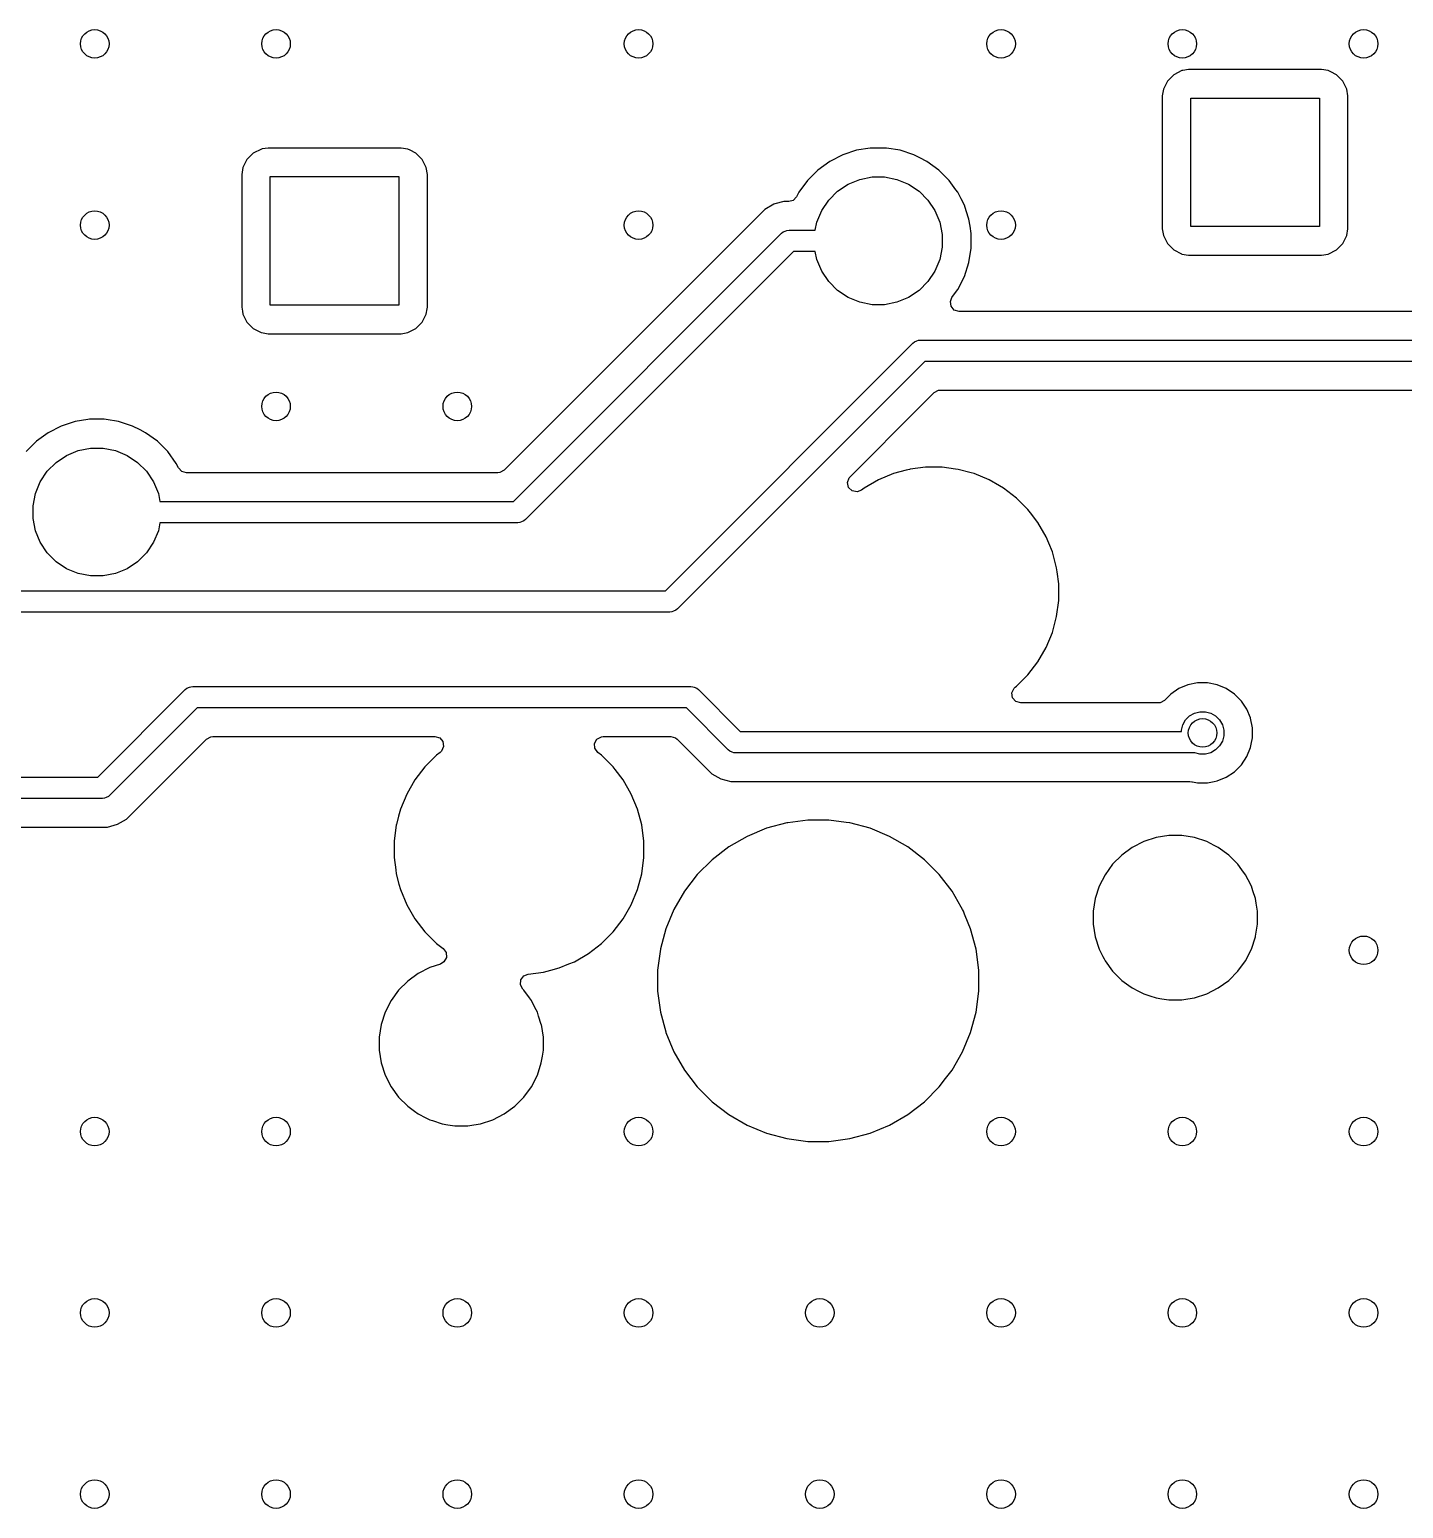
# Model space of a CAD drawing. Extents: x 2.6 to 14.2, y -9.4 to -3.8.
# Drawn here: x 10.547 to 11.305, y -8.038 to -7.223 of the extents above; entities that cross this region are included whole.
import ezdxf

# ---------------------------------------------------------------- set-up
doc = ezdxf.new("R2010")
doc.units = 0
doc.header["$MEASUREMENT"] = 0
doc.layers.add('BLACK', color=7, linetype='CONTINUOUS')

msp = doc.modelspace()

# ---------------------------------------------------------------- linework, layer by layer
at = {"layer": 'BLACK', "linetype": 'CONTINUOUS'}
for p, q in [((11.17504, -7.25108), (11.17277, -7.25553)), ((11.17857, -7.24755), (11.17504, -7.25108)), ((11.17504, -7.25108), (11.17504, -7.25108)), ((11.18302, -7.24528), (11.17857, -7.24755)), ((11.17857, -7.24755), (11.17857, -7.24755)), ((11.17857, -7.24755), (11.17857, -7.24755)), ((11.18353, -7.2452), (11.18302, -7.24528)), ((11.18672, -7.2447), (11.18353, -7.2452)), ((11.26006, -7.2447), (11.18672, -7.2447)), ((11.26376, -7.24528), (11.26006, -7.2447)), ((11.26508, -7.24596), (11.26376, -7.24528)), ((11.26821, -7.24755), (11.26508, -7.24596)), ((11.27174, -7.25108), (11.26821, -7.24755)), ((11.26821, -7.24755), (11.26821, -7.24755)), ((11.26821, -7.24755), (11.26821, -7.24755)), ((11.27401, -7.25553), (11.27174, -7.25108)), ((11.27174, -7.25108), (11.27174, -7.25108)), ((11.27174, -7.25108), (11.27174, -7.25108)), ((11.17277, -7.25553), (11.17219, -7.25922)), ((11.17219, -7.25922), (11.17219, -7.33257)), ((11.27459, -7.25922), (11.27401, -7.25553)), ((11.27459, -7.29187), (11.27459, -7.25922)), ((11.18796, -7.33133), (11.18796, -7.26046)), ((11.18796, -7.26046), (11.25882, -7.26046)), ((11.25882, -7.26046), (11.25882, -7.33133)), ((10.6707, -7.29086), (10.66717, -7.29439)), ((10.67515, -7.28859), (10.6707, -7.29086)), ((10.6707, -7.29086), (10.6707, -7.29086)), ((10.6707, -7.29086), (10.6707, -7.29086)), ((10.67565, -7.28851), (10.67515, -7.28859)), ((10.67884, -7.288), (10.67565, -7.28851)), ((10.75219, -7.288), (10.67884, -7.288)), ((10.75588, -7.28859), (10.75219, -7.288)), ((10.75721, -7.28926), (10.75588, -7.28859)), ((10.76033, -7.29086), (10.75721, -7.28926)), ((10.76386, -7.29439), (10.76033, -7.29086)), ((10.76033, -7.29086), (10.76033, -7.29086)), ((10.76033, -7.29086), (10.76033, -7.29086)), ((10.99586, -7.29176), (10.98868, -7.29541)), ((11.00353, -7.28926), (10.99586, -7.29176)), ((11.01106, -7.28807), (11.00353, -7.28926)), ((11.01149, -7.288), (11.01106, -7.28807)), ((11.01955, -7.288), (11.01149, -7.288)), ((11.01997, -7.28807), (11.01955, -7.288)), ((11.02751, -7.28926), (11.01997, -7.28807)), ((11.03517, -7.29176), (11.02751, -7.28926)), ((11.03845, -7.29342), (11.03517, -7.29176)), ((11.27459, -7.33257), (11.27459, -7.29187)), ((10.6649, -7.29884), (10.66431, -7.30253)), ((10.66664, -7.29541), (10.6649, -7.29884)), ((10.66717, -7.29439), (10.66664, -7.29541)), ((10.66717, -7.29439), (10.66717, -7.29439)), ((10.66717, -7.29439), (10.66717, -7.29439)), ((10.76613, -7.29884), (10.76386, -7.29439)), ((10.76386, -7.29439), (10.76386, -7.29439)), ((10.76386, -7.29439), (10.76386, -7.29439)), ((10.76672, -7.30253), (10.76613, -7.29884)), ((10.98216, -7.30015), (10.97646, -7.30585)), ((10.98868, -7.29541), (10.98216, -7.30015)), ((11.04235, -7.29541), (11.03845, -7.29342)), ((11.04887, -7.30015), (11.04235, -7.29541)), ((11.04235, -7.29541), (11.04235, -7.29541)), ((11.04235, -7.29541), (11.04235, -7.29541)), ((11.05457, -7.30585), (11.04887, -7.30015)), ((10.66431, -7.30253), (10.66431, -7.37588)), ((10.68008, -7.37464), (10.68008, -7.30377)), ((10.68008, -7.30377), (10.75095, -7.30377)), ((10.75095, -7.30377), (10.75095, -7.37464)), ((10.76672, -7.37588), (10.76672, -7.30253)), ((10.97646, -7.30585), (10.97172, -7.31237)), ((10.99304, -7.31181), (10.99881, -7.30796)), ((10.99881, -7.30796), (11.00523, -7.3053)), ((11.00523, -7.3053), (11.01204, -7.30394)), ((11.01204, -7.30394), (11.01899, -7.30394)), ((11.01899, -7.30394), (11.0258, -7.3053)), ((11.0258, -7.3053), (11.03222, -7.30796)), ((11.03222, -7.30796), (11.03799, -7.31181)), ((11.05835, -7.31105), (11.05457, -7.30585)), ((10.96856, -7.31687), (10.9661, -7.31753)), ((10.97045, -7.31487), (10.96856, -7.31687)), ((10.97172, -7.31237), (10.97045, -7.31487)), ((10.98427, -7.3225), (10.98813, -7.31673)), ((10.98813, -7.31673), (10.99304, -7.31181)), ((11.03799, -7.31181), (11.04291, -7.31673)), ((11.04291, -7.31673), (11.04676, -7.3225)), ((11.05931, -7.31237), (11.05835, -7.31105)), ((11.0612, -7.31609), (11.05931, -7.31237)), ((11.06297, -7.31955), (11.0612, -7.31609)), ((10.95293, -7.32186), (10.80908, -7.46571)), ((10.95787, -7.31901), (10.95293, -7.32186)), ((10.95293, -7.32186), (10.95293, -7.32186)), ((10.95835, -7.31888), (10.95787, -7.31901)), ((10.95787, -7.31901), (10.95787, -7.31901)), ((10.96338, -7.31753), (10.95835, -7.31888)), ((10.95835, -7.31888), (10.95835, -7.31888)), ((10.9661, -7.31753), (10.96338, -7.31753)), ((10.98161, -7.32892), (10.98427, -7.3225)), ((11.04676, -7.3225), (11.04942, -7.32892)), ((11.06398, -7.32267), (11.06297, -7.31955)), ((11.06297, -7.31955), (11.06297, -7.31955)), ((11.06297, -7.31955), (11.06297, -7.31955)), ((11.06546, -7.32722), (11.06398, -7.32267)), ((10.9642, -7.33378), (10.96508, -7.33341)), ((10.96508, -7.33341), (10.96624, -7.3333)), ((10.96624, -7.3333), (10.98074, -7.3333)), ((10.98074, -7.3333), (10.98161, -7.32892)), ((11.04942, -7.32892), (11.05078, -7.33573)), ((11.06609, -7.33119), (11.06546, -7.32722)), ((11.06672, -7.33518), (11.06609, -7.33119)), ((11.17219, -7.33257), (11.17249, -7.33446)), ((11.25882, -7.33133), (11.18796, -7.33133)), ((11.27401, -7.33626), (11.27459, -7.33257)), ((11.27459, -7.33257), (11.27459, -7.33257)), ((10.81418, -7.48291), (10.96206, -7.33503)), ((10.96206, -7.33503), (10.96296, -7.33429)), ((10.96296, -7.33429), (10.9642, -7.33378)), ((11.05078, -7.33573), (11.05078, -7.34268)), ((11.06672, -7.34323), (11.06672, -7.33518)), ((11.17249, -7.33446), (11.17277, -7.33626)), ((11.17277, -7.33626), (11.17504, -7.34071)), ((11.17504, -7.34071), (11.17504, -7.34071)), ((11.17504, -7.34071), (11.17504, -7.34071)), ((11.17504, -7.34071), (11.17857, -7.34425)), ((11.26821, -7.34425), (11.27174, -7.34071)), ((11.27174, -7.34071), (11.27401, -7.33626)), ((11.27401, -7.33626), (11.27401, -7.33626)), ((11.27401, -7.33626), (11.27401, -7.33626)), ((10.96868, -7.34511), (10.82081, -7.49299)), ((10.98074, -7.34511), (10.96868, -7.34511)), ((10.98161, -7.34949), (10.98074, -7.34511)), ((10.98427, -7.35591), (10.98161, -7.34949)), ((11.04942, -7.34949), (11.04676, -7.35591)), ((11.05078, -7.34268), (11.04942, -7.34949)), ((11.06546, -7.35119), (11.06672, -7.34323)), ((11.17857, -7.34425), (11.17857, -7.34425)), ((11.17857, -7.34425), (11.17857, -7.34425)), ((11.17857, -7.34425), (11.18273, -7.34637)), ((11.18273, -7.34637), (11.18302, -7.34651)), ((11.18302, -7.34651), (11.18672, -7.3471)), ((11.18672, -7.3471), (11.18672, -7.3471)), ((11.18672, -7.3471), (11.26006, -7.3471)), ((11.26006, -7.3471), (11.26376, -7.34651)), ((11.26376, -7.34651), (11.26821, -7.34425)), ((10.98813, -7.36168), (10.98427, -7.35591)), ((11.04676, -7.35591), (11.04291, -7.36168)), ((11.06297, -7.35886), (11.06546, -7.35119)), ((10.99304, -7.36659), (10.98813, -7.36168)), ((11.04291, -7.36168), (11.03799, -7.36659)), ((11.05757, -7.36843), (11.05931, -7.36604)), ((11.05931, -7.36604), (11.06297, -7.35886)), ((10.99881, -7.37045), (10.99304, -7.36659)), ((11.00523, -7.37311), (10.99881, -7.37045)), ((11.01204, -7.37447), (11.00523, -7.37311)), ((11.0258, -7.37311), (11.01899, -7.37447)), ((11.03222, -7.37045), (11.0258, -7.37311)), ((11.03799, -7.36659), (11.03222, -7.37045)), ((11.05525, -7.37258), (11.05613, -7.37041)), ((11.05564, -7.37531), (11.05525, -7.37258)), ((11.05613, -7.37041), (11.05757, -7.36843)), ((10.66431, -7.37588), (10.66465, -7.37802)), ((10.66465, -7.37802), (10.6649, -7.37957)), ((10.6649, -7.37957), (10.66717, -7.38402)), ((10.75095, -7.37464), (10.68008, -7.37464)), ((10.76386, -7.38402), (10.76613, -7.37957)), ((10.76613, -7.37957), (10.76659, -7.37665)), ((10.76613, -7.37957), (10.76613, -7.37957)), ((10.76613, -7.37957), (10.76613, -7.37957)), ((10.76659, -7.37665), (10.76672, -7.37588)), ((11.01899, -7.37447), (11.01204, -7.37447)), ((11.05744, -7.37739), (11.05564, -7.37531)), ((11.06008, -7.37816), (11.05744, -7.37739)), ((11.94382, -7.37816), (11.06008, -7.37816)), ((10.66717, -7.38402), (10.66717, -7.38402)), ((10.66717, -7.38402), (10.66717, -7.38402)), ((10.66717, -7.38402), (10.6707, -7.38755)), ((10.6707, -7.38755), (10.6707, -7.38755)), ((10.6707, -7.38755), (10.6707, -7.38755)), ((10.6707, -7.38755), (10.67498, -7.38973)), ((10.67498, -7.38973), (10.67515, -7.38982)), ((10.67515, -7.38982), (10.67884, -7.39041)), ((10.67884, -7.39041), (10.67884, -7.39041)), ((10.67884, -7.39041), (10.75219, -7.39041)), ((10.75219, -7.39041), (10.75588, -7.38982)), ((10.75588, -7.38982), (10.76033, -7.38755)), ((10.76033, -7.38755), (10.76386, -7.38402)), ((10.89805, -7.53219), (11.03458, -7.39566)), ((11.03458, -7.39566), (11.03547, -7.39492)), ((11.03547, -7.39492), (11.03672, -7.39441)), ((11.03672, -7.39441), (11.0376, -7.39404)), ((11.0376, -7.39404), (11.03876, -7.39393)), ((11.03876, -7.39393), (11.95237, -7.39393)), ((11.0412, -7.40574), (10.90468, -7.54227)), ((11.95482, -7.40574), (11.0412, -7.40574)), ((11.03881, -7.43043), (11.0463, -7.42294)), ((11.0463, -7.42294), (11.04872, -7.42162)), ((11.04872, -7.42162), (11.04976, -7.42151)), ((11.04976, -7.42151), (11.95767, -7.42151)), ((10.99989, -7.46935), (11.03881, -7.43043)), ((10.57242, -7.43887), (10.56476, -7.44136)), ((10.57943, -7.43776), (10.57242, -7.43887)), ((10.58038, -7.43761), (10.57943, -7.43776)), ((10.58844, -7.43761), (10.58038, -7.43761)), ((10.58953, -7.43778), (10.58844, -7.43761)), ((10.5964, -7.43887), (10.58953, -7.43778)), ((10.60407, -7.44136), (10.5964, -7.43887)), ((10.55758, -7.44502), (10.55106, -7.44976)), ((10.56476, -7.44136), (10.55758, -7.44502)), ((10.60833, -7.44353), (10.60407, -7.44136)), ((10.61125, -7.44502), (10.60833, -7.44353)), ((10.61777, -7.44976), (10.61125, -7.44502)), ((10.61125, -7.44502), (10.61125, -7.44502)), ((10.61125, -7.44502), (10.61125, -7.44502)), ((10.55106, -7.44976), (10.54536, -7.45546)), ((10.56771, -7.45756), (10.57413, -7.4549)), ((10.57413, -7.4549), (10.58094, -7.45355)), ((10.58094, -7.45355), (10.58789, -7.45355)), ((10.58789, -7.45355), (10.5947, -7.4549)), ((10.5947, -7.4549), (10.60112, -7.45756)), ((10.62347, -7.45546), (10.61777, -7.44976)), ((10.6282, -7.46198), (10.62347, -7.45546)), ((10.55702, -7.46633), (10.56193, -7.46142)), ((10.56193, -7.46142), (10.56771, -7.45756)), ((10.60112, -7.45756), (10.60689, -7.46142)), ((10.60689, -7.46142), (10.6118, -7.46633)), ((10.62948, -7.46447), (10.6282, -7.46198)), ((11.04161, -7.46408), (11.03308, -7.4652)), ((11.05064, -7.46408), (11.04161, -7.46408)), ((11.04161, -7.46408), (11.04161, -7.46408)), ((11.0581, -7.46506), (11.05064, -7.46408)), ((11.05064, -7.46408), (11.05064, -7.46408)), ((10.55051, -7.47853), (10.55316, -7.47211)), ((10.55316, -7.47211), (10.55702, -7.46633)), ((10.6118, -7.46633), (10.61566, -7.47211)), ((10.61566, -7.47211), (10.61832, -7.47853)), ((10.63119, -7.46636), (10.62948, -7.46447)), ((10.63383, -7.46714), (10.63119, -7.46636)), ((10.80563, -7.46714), (10.63383, -7.46714)), ((10.80667, -7.46703), (10.80563, -7.46714)), ((10.80908, -7.46571), (10.80667, -7.46703)), ((10.99847, -7.47251), (10.9994, -7.46992)), ((10.9994, -7.46992), (10.99989, -7.46935)), ((11.01558, -7.47105), (11.00775, -7.47557)), ((11.02392, -7.4676), (11.01558, -7.47105)), ((11.01558, -7.47105), (11.01558, -7.47105)), ((11.03094, -7.46572), (11.02392, -7.4676)), ((11.03265, -7.46526), (11.03094, -7.46572)), ((11.03308, -7.4652), (11.03265, -7.46526)), ((11.0596, -7.46526), (11.0581, -7.46506)), ((11.06677, -7.46718), (11.0596, -7.46526)), ((11.06833, -7.4676), (11.06677, -7.46718)), ((11.07667, -7.47105), (11.06833, -7.4676)), ((11.08237, -7.47434), (11.07667, -7.47105)), ((11.07667, -7.47105), (11.07667, -7.47105)), ((10.54915, -7.48534), (10.55051, -7.47853)), ((10.61832, -7.47853), (10.61919, -7.48291)), ((10.99908, -7.47519), (10.99847, -7.47251)), ((11.00105, -7.47712), (10.99908, -7.47519)), ((11.00375, -7.47767), (11.00105, -7.47712)), ((11.00631, -7.47668), (11.00375, -7.47767)), ((11.00775, -7.47557), (11.00631, -7.47668)), ((11.0845, -7.47557), (11.08237, -7.47434)), ((11.09166, -7.48107), (11.0845, -7.47557)), ((10.54915, -7.49228), (10.54915, -7.48534)), ((10.61919, -7.48291), (10.81418, -7.48291)), ((11.09805, -7.48746), (11.09166, -7.48107)), ((11.09166, -7.48107), (11.09166, -7.48107)), ((11.09946, -7.4893), (11.09805, -7.48746)), ((11.09805, -7.48746), (11.09805, -7.48746)), ((11.09805, -7.48746), (11.09805, -7.48746)), ((10.55051, -7.4991), (10.54915, -7.49228)), ((10.61919, -7.49472), (10.61832, -7.4991)), ((10.81663, -7.49472), (10.61919, -7.49472)), ((10.81778, -7.4946), (10.81663, -7.49472)), ((10.81866, -7.49424), (10.81778, -7.4946)), ((10.81991, -7.49372), (10.81866, -7.49424)), ((10.82081, -7.49299), (10.81991, -7.49372)), ((11.10355, -7.49463), (11.09946, -7.4893)), ((11.10807, -7.50245), (11.10355, -7.49463)), ((11.10355, -7.49463), (11.10355, -7.49463)), ((11.10355, -7.49463), (11.10355, -7.49463)), ((10.55316, -7.50551), (10.55051, -7.4991)), ((10.61832, -7.4991), (10.61566, -7.50551)), ((11.10949, -7.50588), (11.10807, -7.50245)), ((11.10807, -7.50245), (11.10807, -7.50245)), ((11.10807, -7.50245), (11.10807, -7.50245)), ((10.55702, -7.51129), (10.55316, -7.50551)), ((10.56193, -7.5162), (10.55702, -7.51129)), ((10.6118, -7.51129), (10.60689, -7.5162)), ((10.61566, -7.50551), (10.6118, -7.51129)), ((11.11153, -7.5108), (11.10949, -7.50588)), ((11.11386, -7.51952), (11.11153, -7.5108)), ((10.56771, -7.52006), (10.56193, -7.5162)), ((10.57413, -7.52272), (10.56771, -7.52006)), ((10.60112, -7.52006), (10.5947, -7.52272)), ((10.60689, -7.5162), (10.60112, -7.52006)), ((11.11416, -7.52175), (11.11386, -7.51952)), ((10.58094, -7.52407), (10.57413, -7.52272)), ((10.58789, -7.52407), (10.58094, -7.52407)), ((10.5947, -7.52272), (10.58789, -7.52407)), ((11.11504, -7.52848), (11.11416, -7.52175)), ((11.11504, -7.53751), (11.11504, -7.52848)), ((10.17548, -7.53219), (10.89805, -7.53219)), ((10.9005, -7.544), (10.17303, -7.544)), ((10.90165, -7.54388), (10.9005, -7.544)), ((10.90253, -7.54352), (10.90165, -7.54388)), ((10.90378, -7.543), (10.90253, -7.54352)), ((10.90468, -7.54227), (10.90378, -7.543)), ((11.11386, -7.54647), (11.11504, -7.53751)), ((11.11153, -7.5552), (11.11386, -7.54647)), ((11.10807, -7.56354), (11.11153, -7.5552)), ((11.10355, -7.57137), (11.10807, -7.56354)), ((11.09805, -7.57853), (11.10355, -7.57137)), ((10.63318, -7.58676), (10.63408, -7.58602)), ((10.63408, -7.58602), (10.63549, -7.58544)), ((10.63549, -7.58544), (10.63621, -7.58514)), ((10.63621, -7.58514), (10.63736, -7.58503)), ((10.63736, -7.58503), (10.91205, -7.58503)), ((10.91205, -7.58503), (10.9132, -7.58514)), ((10.9132, -7.58514), (10.91392, -7.58544)), ((10.91392, -7.58544), (10.91533, -7.58602)), ((10.91533, -7.58602), (10.91623, -7.58676)), ((11.08922, -7.58855), (11.09037, -7.58604)), ((11.09037, -7.58604), (11.09108, -7.58537)), ((11.09108, -7.58537), (11.09166, -7.58492)), ((11.09166, -7.58492), (11.09805, -7.57853)), ((11.09166, -7.58492), (11.09166, -7.58492)), ((11.09166, -7.58492), (11.09166, -7.58492)), ((11.09805, -7.57853), (11.09805, -7.57853)), ((11.09805, -7.57853), (11.09805, -7.57853)), ((11.18133, -7.5862), (11.17681, -7.58922)), ((11.18635, -7.58412), (11.18133, -7.5862)), ((11.18133, -7.5862), (11.18133, -7.5862)), ((11.19167, -7.58306), (11.18635, -7.58412)), ((11.18635, -7.58412), (11.18635, -7.58412)), ((11.19711, -7.58306), (11.19167, -7.58306)), ((11.19167, -7.58306), (11.19167, -7.58306)), ((11.20243, -7.58412), (11.19711, -7.58306)), ((11.19711, -7.58306), (11.19711, -7.58306)), ((11.20745, -7.5862), (11.20243, -7.58412)), ((11.20243, -7.58412), (11.20243, -7.58412)), ((11.21197, -7.58922), (11.20745, -7.5862)), ((11.20745, -7.5862), (11.20745, -7.5862)), ((10.58498, -7.63496), (10.63318, -7.58676)), ((10.91623, -7.58676), (10.93936, -7.60989)), ((11.08961, -7.59127), (11.08922, -7.58855)), ((11.09142, -7.59335), (11.08961, -7.59127)), ((11.09406, -7.59412), (11.09142, -7.59335)), ((11.16988, -7.59412), (11.09406, -7.59412)), ((11.17092, -7.59401), (11.16988, -7.59412)), ((11.17333, -7.59269), (11.17092, -7.59401)), ((11.17681, -7.58922), (11.17333, -7.59269)), ((11.17681, -7.58922), (11.17681, -7.58922)), ((11.21581, -7.59306), (11.21197, -7.58922)), ((11.21197, -7.58922), (11.21197, -7.58922)), ((11.21883, -7.59757), (11.21581, -7.59306)), ((11.21581, -7.59306), (11.21581, -7.59306)), ((10.6398, -7.59684), (10.5916, -7.64504)), ((10.90961, -7.59684), (10.6398, -7.59684)), ((10.93274, -7.61997), (10.90961, -7.59684)), ((11.18502, -7.60345), (11.1872, -7.60127)), ((11.1872, -7.60127), (11.18987, -7.59973)), ((11.18987, -7.59973), (11.19285, -7.59893)), ((11.19285, -7.59893), (11.19593, -7.59893)), ((11.19593, -7.59893), (11.19891, -7.59973)), ((11.19891, -7.59973), (11.20158, -7.60127)), ((11.20158, -7.60127), (11.20376, -7.60345)), ((11.22077, -7.60226), (11.21883, -7.59757)), ((11.21883, -7.59757), (11.21883, -7.59757)), ((11.22091, -7.60259), (11.22077, -7.60226)), ((11.22197, -7.60792), (11.22091, -7.60259)), ((11.22091, -7.60259), (11.22091, -7.60259)), ((11.22091, -7.60259), (11.22091, -7.60259)), ((10.93936, -7.60989), (11.18268, -7.60989)), ((11.18268, -7.6091), (11.18348, -7.60612)), ((11.18268, -7.60989), (11.18268, -7.6091)), ((11.18348, -7.60612), (11.18502, -7.60345)), ((11.20376, -7.60345), (11.2053, -7.60612)), ((11.2053, -7.60612), (11.2061, -7.6091)), ((11.2061, -7.6091), (11.2061, -7.61218)), ((11.22197, -7.61335), (11.22197, -7.60792)), ((10.60074, -7.65821), (10.64491, -7.61404)), ((10.64491, -7.61404), (10.64732, -7.61272)), ((10.64732, -7.61272), (10.64836, -7.61261)), ((10.64836, -7.61261), (10.77087, -7.61261)), ((10.77087, -7.61261), (10.77351, -7.61338)), ((10.77351, -7.61338), (10.77531, -7.61546)), ((10.7757, -7.61818), (10.77456, -7.62069)), ((10.77531, -7.61546), (10.7757, -7.61818)), ((10.85895, -7.61639), (10.8603, -7.614)), ((10.85912, -7.61914), (10.85895, -7.61639)), ((10.8603, -7.614), (10.86273, -7.61271)), ((10.86273, -7.61271), (10.86371, -7.61261)), ((10.86371, -7.61261), (10.90105, -7.61261)), ((10.90105, -7.61261), (10.90369, -7.61338)), ((10.90369, -7.61338), (10.9045, -7.61404)), ((10.9045, -7.61404), (10.92361, -7.63314)), ((11.20376, -7.61783), (11.20158, -7.62001)), ((11.2053, -7.61516), (11.20376, -7.61783)), ((11.2061, -7.61218), (11.2053, -7.61516)), ((11.21883, -7.6237), (11.22091, -7.61868)), ((11.22091, -7.61868), (11.22129, -7.61678)), ((11.22129, -7.61678), (11.22197, -7.61335)), ((10.77175, -7.62296), (10.76536, -7.62935)), ((10.77384, -7.62136), (10.77175, -7.62296)), ((10.77456, -7.62069), (10.77384, -7.62136)), ((10.86074, -7.62136), (10.85912, -7.61914)), ((10.86283, -7.62296), (10.86074, -7.62136)), ((10.86921, -7.62935), (10.86283, -7.62296)), ((10.86283, -7.62296), (10.86283, -7.62296)), ((10.93363, -7.62071), (10.93274, -7.61997)), ((10.93488, -7.62122), (10.93363, -7.62071)), ((10.93576, -7.62159), (10.93488, -7.62122)), ((10.93691, -7.6217), (10.93576, -7.62159)), ((11.18923, -7.6217), (10.93691, -7.6217)), ((11.19011, -7.62161), (11.18923, -7.6217)), ((11.19285, -7.62235), (11.19011, -7.62161)), ((11.19593, -7.62235), (11.19285, -7.62235)), ((11.19891, -7.62155), (11.19593, -7.62235)), ((11.20158, -7.62001), (11.19891, -7.62155)), ((11.21581, -7.62822), (11.21883, -7.6237)), ((9.7219, -7.63496), (10.58498, -7.63496)), ((10.76536, -7.62935), (10.75986, -7.63652)), ((10.87031, -7.63078), (10.86921, -7.62935)), ((10.86921, -7.62935), (10.86921, -7.62935)), ((10.86921, -7.62935), (10.86921, -7.62935)), ((10.87471, -7.63652), (10.87031, -7.63078)), ((10.92361, -7.63314), (10.92855, -7.63599)), ((11.20243, -7.63716), (11.20745, -7.63508)), ((11.20745, -7.63508), (11.21197, -7.63206)), ((11.21197, -7.63206), (11.21581, -7.62822)), ((10.75986, -7.63652), (10.75535, -7.64434)), ((10.87923, -7.64434), (10.87471, -7.63652)), ((10.87471, -7.63652), (10.87471, -7.63652)), ((10.87471, -7.63652), (10.87471, -7.63652)), ((10.92855, -7.63599), (10.93406, -7.63747)), ((10.93406, -7.63747), (10.93406, -7.63747)), ((10.93406, -7.63747), (10.93977, -7.63747)), ((10.93977, -7.63747), (11.18638, -7.63747)), ((11.18638, -7.63747), (11.18743, -7.63747)), ((11.18743, -7.63747), (11.18838, -7.63756)), ((11.18838, -7.63756), (11.1889, -7.63767)), ((11.1889, -7.63767), (11.19167, -7.63822)), ((11.19167, -7.63822), (11.19167, -7.63822)), ((11.19167, -7.63822), (11.19711, -7.63822)), ((11.19711, -7.63822), (11.20087, -7.63747)), ((11.20087, -7.63747), (11.20243, -7.63716)), ((10.58743, -7.64677), (9.72435, -7.64677)), ((10.58858, -7.64665), (10.58743, -7.64677)), ((10.58946, -7.64629), (10.58858, -7.64665)), ((10.59071, -7.64577), (10.58946, -7.64629)), ((10.5916, -7.64504), (10.59071, -7.64577)), ((10.75535, -7.64434), (10.75189, -7.65269)), ((10.75535, -7.64434), (10.75535, -7.64434)), ((10.88269, -7.65269), (10.87923, -7.64434)), ((10.59579, -7.66106), (10.60074, -7.65821)), ((10.75084, -7.65662), (10.74961, -7.66118)), ((10.75189, -7.65269), (10.75084, -7.65662)), ((10.88503, -7.66142), (10.88269, -7.65269)), ((10.97657, -7.65872), (10.96561, -7.66016)), ((10.98818, -7.65872), (10.97657, -7.65872)), ((10.97657, -7.65872), (10.97657, -7.65872)), ((10.99777, -7.65998), (10.98818, -7.65872)), ((10.98818, -7.65872), (10.98818, -7.65872)), ((10.29159, -7.66254), (10.59028, -7.66254)), ((10.59028, -7.66254), (10.59579, -7.66106)), ((10.59028, -7.66254), (10.59028, -7.66254)), ((10.59028, -7.66254), (10.59028, -7.66254)), ((10.74955, -7.66142), (10.74837, -7.67037)), ((10.74961, -7.66118), (10.74955, -7.66142)), ((10.74955, -7.66142), (10.74955, -7.66142)), ((10.88621, -7.67037), (10.88503, -7.66142)), ((10.9431, -7.66769), (10.93304, -7.67349)), ((10.95383, -7.66324), (10.9431, -7.66769)), ((10.9431, -7.66769), (10.9431, -7.66769)), ((10.96505, -7.66024), (10.95383, -7.66324)), ((10.95383, -7.66324), (10.95383, -7.66324)), ((10.96561, -7.66016), (10.96505, -7.66024)), ((10.9997, -7.66024), (10.99777, -7.65998)), ((11.01092, -7.66324), (10.9997, -7.66024)), ((11.02165, -7.66769), (11.01092, -7.66324)), ((11.01092, -7.66324), (11.01092, -7.66324)), ((11.01092, -7.66324), (11.01092, -7.66324)), ((11.0317, -7.67349), (11.02165, -7.66769)), ((11.02165, -7.66769), (11.02165, -7.66769)), ((11.17577, -7.6673), (11.16873, -7.66841)), ((11.1829, -7.6673), (11.17577, -7.6673)), ((11.17577, -7.6673), (11.17577, -7.6673)), ((11.18994, -7.66841), (11.1829, -7.6673)), ((11.1829, -7.6673), (11.1829, -7.6673)), ((10.74837, -7.67037), (10.74837, -7.67941)), ((10.88621, -7.67941), (10.88621, -7.67037)), ((10.93304, -7.67349), (10.92383, -7.68057)), ((11.04092, -7.68057), (11.0317, -7.67349)), ((11.1556, -7.67385), (11.14983, -7.67804)), ((11.16195, -7.67062), (11.1556, -7.67385)), ((11.16873, -7.66841), (11.16195, -7.67062)), ((11.16195, -7.67062), (11.16195, -7.67062)), ((11.19672, -7.67062), (11.18994, -7.66841)), ((11.20085, -7.67272), (11.19672, -7.67062)), ((11.19672, -7.67062), (11.19672, -7.67062)), ((11.20308, -7.67385), (11.20085, -7.67272)), ((11.20884, -7.67804), (11.20308, -7.67385)), ((11.20308, -7.67385), (11.20308, -7.67385)), ((11.20308, -7.67385), (11.20308, -7.67385)), ((10.74837, -7.67941), (10.74925, -7.68611)), ((10.88503, -7.68836), (10.88621, -7.67941)), ((10.92383, -7.68057), (10.91562, -7.68878)), ((10.92383, -7.68057), (10.92383, -7.68057)), ((11.04913, -7.68878), (11.04092, -7.68057)), ((11.04092, -7.68057), (11.04092, -7.68057)), ((11.14479, -7.68309), (11.1406, -7.68885)), ((11.14983, -7.67804), (11.14479, -7.68309)), ((11.14479, -7.68309), (11.14479, -7.68309)), ((11.14983, -7.67804), (11.14983, -7.67804)), ((11.21388, -7.68309), (11.20884, -7.67804)), ((11.20884, -7.67804), (11.20884, -7.67804)), ((11.21389, -7.68309), (11.21388, -7.68309)), ((11.21608, -7.68611), (11.21389, -7.68309)), ((10.74925, -7.68611), (10.74955, -7.68836)), ((10.74955, -7.68836), (10.75106, -7.69401)), ((10.88269, -7.69709), (10.88503, -7.68836)), ((10.91562, -7.68878), (10.90855, -7.69799)), ((10.91562, -7.68878), (10.91562, -7.68878)), ((11.0562, -7.69799), (11.04913, -7.68878)), ((11.04913, -7.68878), (11.04913, -7.68878)), ((11.1406, -7.68885), (11.13736, -7.69521)), ((11.21808, -7.68885), (11.21608, -7.68611)), ((11.21953, -7.69171), (11.21808, -7.68885)), ((11.22131, -7.69521), (11.21953, -7.69171)), ((10.75106, -7.69401), (10.75189, -7.69709)), ((10.75189, -7.69709), (10.75535, -7.70544)), ((10.87923, -7.70544), (10.88269, -7.69709)), ((10.90855, -7.69799), (10.90274, -7.70805)), ((11.06125, -7.70674), (11.0562, -7.69799)), ((11.13736, -7.69521), (11.13516, -7.70199)), ((11.13736, -7.69521), (11.13736, -7.69521)), ((11.22213, -7.69773), (11.22131, -7.69521)), ((11.22131, -7.69521), (11.22131, -7.69521)), ((11.22352, -7.70199), (11.22213, -7.69773)), ((10.75535, -7.70544), (10.75535, -7.70544)), ((10.75535, -7.70544), (10.7561, -7.70674)), ((10.7561, -7.70674), (10.75983, -7.7132)), ((10.87471, -7.71326), (10.87923, -7.70544)), ((10.90274, -7.70805), (10.89829, -7.71878)), ((10.90274, -7.70805), (10.90274, -7.70805)), ((11.06201, -7.70805), (11.06125, -7.70674)), ((11.06241, -7.70903), (11.06201, -7.70805)), ((11.13516, -7.70199), (11.13404, -7.70903)), ((11.22393, -7.70459), (11.22352, -7.70199)), ((11.22463, -7.70903), (11.22393, -7.70459)), ((10.75983, -7.7132), (10.75986, -7.71326)), ((10.75986, -7.71326), (10.76536, -7.72043)), ((10.86921, -7.72043), (10.87471, -7.71326)), ((11.06263, -7.70954), (11.06241, -7.70903)), ((11.06311, -7.7107), (11.06263, -7.70954)), ((11.06516, -7.71566), (11.06311, -7.7107)), ((11.06645, -7.71878), (11.06516, -7.71566)), ((11.13404, -7.70903), (11.13404, -7.71616)), ((11.13404, -7.71616), (11.13516, -7.7232)), ((11.22446, -7.71724), (11.22463, -7.71616)), ((11.22463, -7.71616), (11.22463, -7.70903)), ((10.76536, -7.72043), (10.76536, -7.72043)), ((10.76536, -7.72043), (10.77175, -7.72681)), ((10.86283, -7.72681), (10.86921, -7.72043)), ((10.86921, -7.72043), (10.86921, -7.72043)), ((10.86921, -7.72043), (10.86921, -7.72043)), ((10.89829, -7.71878), (10.89533, -7.72983)), ((10.89829, -7.71878), (10.89829, -7.71878)), ((11.06946, -7.73), (11.06645, -7.71878)), ((11.13516, -7.7232), (11.13736, -7.72998)), ((11.22131, -7.72998), (11.22352, -7.7232)), ((11.22352, -7.7232), (11.22359, -7.7227)), ((11.22359, -7.7227), (11.22446, -7.71724)), ((10.77175, -7.72681), (10.77175, -7.72682)), ((10.77175, -7.72682), (10.77542, -7.72963)), ((10.77542, -7.72963), (10.77704, -7.73185)), ((10.77704, -7.73185), (10.77721, -7.7346)), ((10.84783, -7.73683), (10.85566, -7.73231)), ((10.85566, -7.73231), (10.86283, -7.72682)), ((10.86283, -7.72682), (10.86283, -7.72681)), ((10.86283, -7.72682), (10.86283, -7.72682)), ((10.89529, -7.73), (10.89377, -7.74152)), ((10.89533, -7.72983), (10.89529, -7.73)), ((10.89529, -7.73), (10.89529, -7.73)), ((11.07098, -7.74152), (11.06946, -7.73)), ((11.13736, -7.72998), (11.13736, -7.72998)), ((11.13736, -7.72998), (11.13943, -7.73405)), ((11.21808, -7.73633), (11.22131, -7.72998)), ((10.76803, -7.74008), (10.76167, -7.74331)), ((10.77396, -7.73815), (10.76803, -7.74008)), ((10.76803, -7.74008), (10.76803, -7.74008)), ((10.77586, -7.737), (10.77396, -7.73815)), ((10.77721, -7.7346), (10.77586, -7.737)), ((10.83491, -7.74152), (10.83949, -7.74029)), ((10.83949, -7.74029), (10.84485, -7.73807)), ((10.84485, -7.73807), (10.8478, -7.73685)), ((10.8478, -7.73685), (10.84783, -7.73683)), ((10.84783, -7.73683), (10.84783, -7.73683)), ((10.84783, -7.73683), (10.84783, -7.73683)), ((11.13943, -7.73405), (11.14006, -7.73529)), ((11.14006, -7.73529), (11.1406, -7.73633)), ((11.1406, -7.73633), (11.14479, -7.7421)), ((11.21388, -7.7421), (11.21808, -7.73633)), ((10.7559, -7.7475), (10.75086, -7.75254)), ((10.76167, -7.74331), (10.7559, -7.7475)), ((10.7559, -7.7475), (10.7559, -7.7475)), ((10.81814, -7.74962), (10.81833, -7.74688)), ((10.81833, -7.74688), (10.81998, -7.74468)), ((10.81998, -7.74468), (10.82227, -7.74375)), ((10.82227, -7.74375), (10.83076, -7.74263)), ((10.83076, -7.74263), (10.83491, -7.74152)), ((10.89377, -7.74152), (10.89377, -7.75313)), ((11.07098, -7.75313), (11.07098, -7.74152)), ((11.14479, -7.7421), (11.14479, -7.7421)), ((11.14479, -7.7421), (11.14983, -7.74714)), ((11.14983, -7.74714), (11.14983, -7.74714)), ((11.14983, -7.74714), (11.15377, -7.75001)), ((11.20308, -7.75133), (11.20884, -7.74714)), ((11.20884, -7.74714), (11.21388, -7.7421)), ((10.75086, -7.75254), (10.74667, -7.75831)), ((10.75086, -7.75254), (10.75086, -7.75254)), ((10.81945, -7.75204), (10.81814, -7.74962)), ((10.81996, -7.75254), (10.81945, -7.75204)), ((10.82303, -7.75677), (10.81996, -7.75254)), ((10.81996, -7.75254), (10.81996, -7.75254)), ((10.82415, -7.75831), (10.82303, -7.75677)), ((10.89377, -7.75313), (10.89494, -7.76204)), ((11.06946, -7.76465), (11.07098, -7.75313)), ((11.15377, -7.75001), (11.1556, -7.75133)), ((11.1556, -7.75133), (11.15912, -7.75313)), ((11.15912, -7.75313), (11.16195, -7.75457)), ((11.16195, -7.75457), (11.16195, -7.75457)), ((11.16195, -7.75457), (11.16534, -7.75567)), ((11.16534, -7.75567), (11.16873, -7.75677)), ((11.16873, -7.75677), (11.17199, -7.75729)), ((11.17199, -7.75729), (11.17577, -7.75789)), ((11.1829, -7.75789), (11.18631, -7.75735)), ((11.18631, -7.75735), (11.18994, -7.75677)), ((11.18994, -7.75677), (11.19672, -7.75457)), ((11.19672, -7.75457), (11.20308, -7.75133)), ((10.74344, -7.76467), (10.74123, -7.77145)), ((10.74667, -7.75831), (10.74344, -7.76467)), ((10.74344, -7.76467), (10.74344, -7.76467)), ((10.82605, -7.76204), (10.82415, -7.75831)), ((10.82739, -7.76467), (10.82605, -7.76204)), ((10.82808, -7.7668), (10.82739, -7.76467)), ((10.82739, -7.76467), (10.82739, -7.76467)), ((10.89494, -7.76204), (10.89529, -7.76465)), ((10.89529, -7.76465), (10.89822, -7.7756)), ((11.06645, -7.77586), (11.06946, -7.76465)), ((11.17577, -7.75789), (11.17577, -7.75789)), ((11.17577, -7.75789), (11.1829, -7.75789)), ((10.74123, -7.77145), (10.74012, -7.77849)), ((10.82959, -7.77145), (10.82808, -7.7668)), ((10.82961, -7.77156), (10.82959, -7.77145)), ((10.83071, -7.77849), (10.82961, -7.77156)), ((10.74012, -7.77849), (10.74012, -7.78562)), ((10.83071, -7.78562), (10.83071, -7.77849)), ((10.89822, -7.7756), (10.89829, -7.77586)), ((10.89829, -7.77586), (10.89829, -7.77586)), ((10.89829, -7.77586), (10.90274, -7.78659)), ((11.06201, -7.78659), (11.06645, -7.77586)), ((10.74012, -7.78562), (10.74123, -7.79266)), ((10.82959, -7.79266), (10.83017, -7.78903)), ((10.83017, -7.78903), (10.83071, -7.78562)), ((10.90274, -7.78659), (10.90274, -7.78659)), ((10.90274, -7.78659), (10.90855, -7.79665)), ((11.0562, -7.79665), (11.06201, -7.78659)), ((10.74123, -7.79266), (10.74344, -7.79944)), ((10.82739, -7.79944), (10.82959, -7.79266)), ((10.90855, -7.79665), (10.91562, -7.80587)), ((11.05265, -7.80129), (11.0562, -7.79665)), ((10.74344, -7.79944), (10.74344, -7.79944)), ((10.74344, -7.79944), (10.74667, -7.80579)), ((10.74667, -7.80579), (10.75086, -7.81156)), ((10.81996, -7.81156), (10.82415, -7.80579)), ((10.82415, -7.80579), (10.82739, -7.79944)), ((10.91562, -7.80587), (10.91562, -7.80587)), ((10.91562, -7.80587), (10.92383, -7.81408)), ((11.04092, -7.81408), (11.04913, -7.80587)), ((11.04913, -7.80587), (11.05265, -7.80129)), ((11.04913, -7.80587), (11.04913, -7.80587)), ((10.75086, -7.81156), (10.75086, -7.81156)), ((10.75086, -7.81156), (10.7559, -7.8166)), ((10.81492, -7.8166), (10.81996, -7.81156)), ((10.92383, -7.81408), (10.92383, -7.81408)), ((10.92383, -7.81408), (10.93304, -7.82115)), ((11.0317, -7.82115), (11.04092, -7.81408)), ((10.7559, -7.8166), (10.7559, -7.8166)), ((10.7559, -7.8166), (10.75959, -7.81928)), ((10.75959, -7.81928), (10.76167, -7.82079)), ((10.76167, -7.82079), (10.76583, -7.82291)), ((10.76583, -7.82291), (10.76803, -7.82403)), ((10.8028, -7.82403), (10.80915, -7.82079)), ((10.80915, -7.82079), (10.81492, -7.8166)), ((10.93304, -7.82115), (10.9431, -7.82696)), ((11.02165, -7.82696), (11.0317, -7.82115)), ((10.76803, -7.82403), (10.76803, -7.82403)), ((10.76803, -7.82403), (10.76946, -7.8245)), ((10.76946, -7.8245), (10.77481, -7.82623)), ((10.77481, -7.82623), (10.77807, -7.82675)), ((10.77807, -7.82675), (10.78185, -7.82735)), ((10.78185, -7.82735), (10.78185, -7.82735)), ((10.78185, -7.82735), (10.78898, -7.82735)), ((10.78898, -7.82735), (10.79239, -7.82681)), ((10.79239, -7.82681), (10.79602, -7.82623)), ((10.79602, -7.82623), (10.8028, -7.82403)), ((10.9431, -7.82696), (10.9431, -7.82696)), ((10.9431, -7.82696), (10.9431, -7.82696)), ((10.9431, -7.82696), (10.95383, -7.8314)), ((11.01092, -7.8314), (11.02165, -7.82696)), ((10.95383, -7.8314), (10.96505, -7.83441)), ((10.96505, -7.83441), (10.97657, -7.83593)), ((10.97657, -7.83593), (10.97657, -7.83593)), ((10.97657, -7.83593), (10.98818, -7.83593)), ((10.98818, -7.83593), (10.9997, -7.83441)), ((10.98818, -7.83593), (10.98818, -7.83593)), ((10.9997, -7.83441), (11.01092, -7.8314))]:
    msp.add_line(p, q, dxfattribs=at)
at = {"layer": 'BLACK'}
for centre in [(10.58323, -7.23054), (10.68323, -7.23054), (10.88323, -7.23054), (11.08323, -7.23054), (11.18323, -7.23054), (11.28323, -7.23054), (10.58323, -7.33054), (10.88323, -7.33054), (11.08323, -7.33054), (10.68323, -7.43054), (10.78323, -7.43054), (11.19439, -7.61064), (11.28323, -7.73054), (10.58323, -7.83054), (10.68323, -7.83054), (10.88323, -7.83054), (11.08323, -7.83054), (11.18323, -7.83054), (11.28323, -7.83054), (10.58323, -7.93054), (10.68323, -7.93054), (10.78323, -7.93054), (10.88323, -7.93054), (10.98323, -7.93054), (11.08323, -7.93054), (11.18323, -7.93054), (11.28323, -7.93054), (10.58323, -8.03054), (10.68323, -8.03054), (10.78323, -8.03054), (10.88323, -8.03054), (10.98323, -8.03054), (11.08323, -8.03054), (11.18323, -8.03054), (11.28323, -8.03054)]:
    msp.add_circle(centre, 0.00787, dxfattribs=at)

doc.saveas('drawing.dxf')
